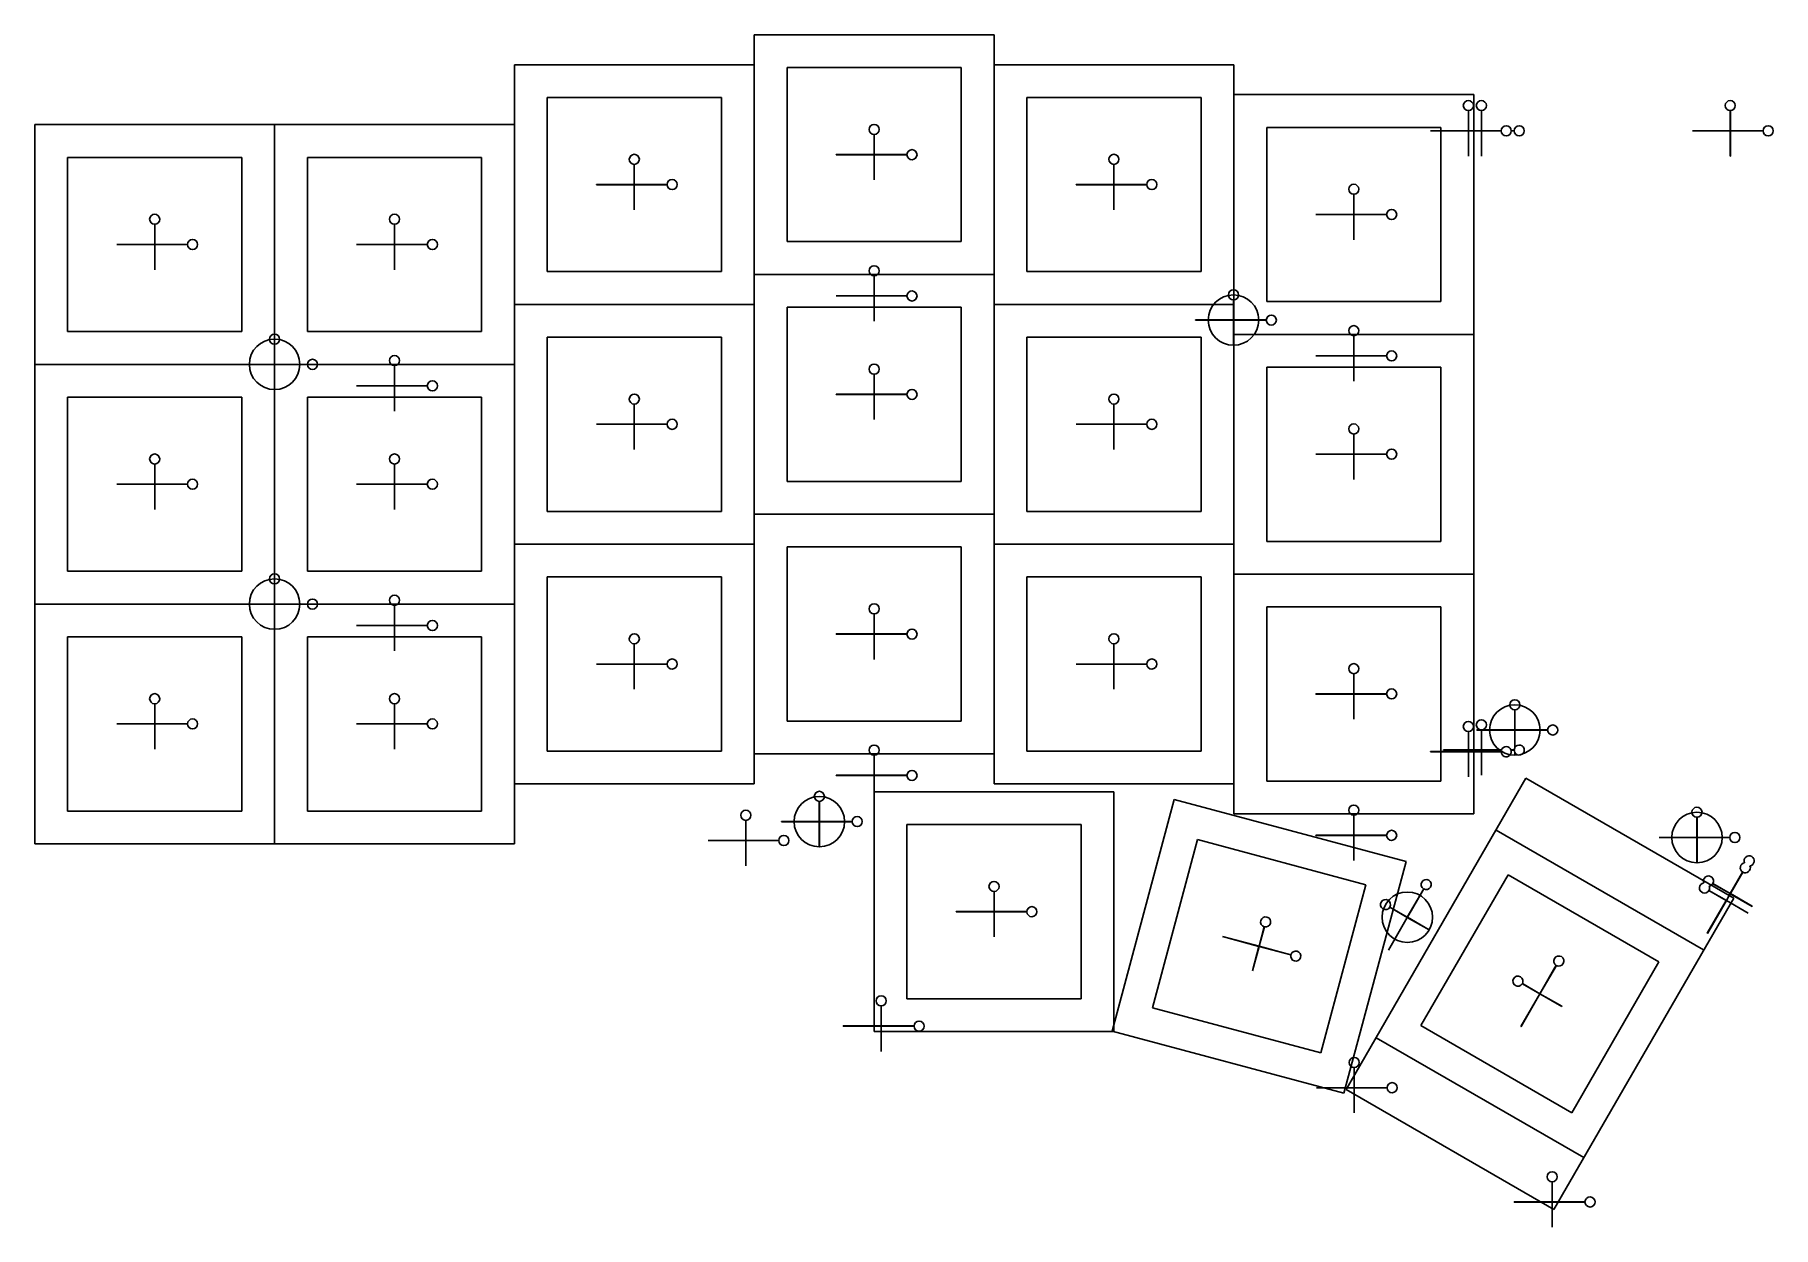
# Model space of a CAD drawing. Header units: millimetres. Extents: x 90 to 228, y -140 to -45.
import ezdxf

# ---------------------------------------------------------------- set-up
doc = ezdxf.new("R2010")
doc.units = ezdxf.units.MM

msp = doc.modelspace()

# ---------------------------------------------------------------- linework, layer by layer
for p, q in [((147.5, -104.75), (147.5, -45.38)), ((166.5, -45.38), (147.5, -45.38)), ((166.5, -104.75), (166.5, -45.38)), ((128.5, -109.5), (128.5, -47.75)), ((147.5, -47.75), (128.5, -47.75)), ((163.9, -47.98), (150.1, -47.98)), ((150.1, -47.98), (150.1, -61.77)), ((163.9, -61.77), (163.9, -47.98)), ((185.5, -47.75), (166.5, -47.75)), ((185.5, -107.12), (185.5, -47.75)), ((144.9, -50.35), (131.1, -50.35)), ((131.1, -50.35), (131.1, -64.15)), ((144.9, -64.15), (144.9, -50.35)), ((182.9, -50.35), (169.1, -50.35)), ((169.1, -50.35), (169.1, -64.15)), ((182.9, -64.15), (182.9, -50.35)), ((204.5, -50.12), (185.5, -50.12)), ((204.5, -107.12), (204.5, -50.12)), ((204.08, -51.39), (204.08, -52.98)), ((204.09, -52.98), (204.09, -51.39)), ((205.11, -51.39), (205.11, -52.98)), ((205.12, -52.98), (205.12, -51.39)), ((224.83, -51.39), (224.83, -52.98)), ((224.84, -52.98), (224.84, -51.39)), ((90.5, -109.5), (90.5, -52.5)), ((90.5, -52.5), (128.5, -52.5)), ((109.5, -109.5), (109.5, -52.5)), ((157, -54.87), (157, -53.27)), ((157, -53.27), (157, -54.87)), ((201.9, -52.73), (188.1, -52.73)), ((188.1, -52.73), (188.1, -66.53)), ((201.08, -52.98), (204.08, -52.98)), ((201.08, -52.98), (201.08, -52.99)), ((201.08, -52.99), (204.08, -52.99)), ((201.9, -66.53), (201.9, -52.73)), ((204.08, -52.99), (204.08, -54.99)), ((205.11, -52.98), (204.09, -52.98)), ((204.09, -52.99), (205.11, -52.99)), ((204.09, -54.99), (204.09, -52.99)), ((205.11, -52.99), (205.11, -54.99)), ((206.68, -52.98), (205.12, -52.98)), ((205.12, -52.99), (206.68, -52.99)), ((205.12, -54.99), (205.12, -52.99)), ((207.71, -52.98), (207.48, -52.98)), ((207.48, -52.99), (207.71, -52.99)), ((224.83, -52.98), (221.83, -52.98)), ((221.83, -52.98), (221.83, -52.99)), ((221.83, -52.99), (224.83, -52.99)), ((224.83, -52.99), (224.83, -54.99)), ((227.43, -52.98), (224.84, -52.98)), ((224.84, -52.99), (227.43, -52.99)), ((224.84, -54.99), (224.84, -52.99)), ((157, -54.87), (154, -54.87)), ((154, -54.87), (154, -54.88)), ((154, -54.88), (157, -54.88)), ((159.6, -54.87), (157, -54.87)), ((157, -54.88), (159.6, -54.88)), ((157, -56.88), (157, -54.88)), ((157, -54.88), (157, -56.88)), ((204.08, -54.99), (204.09, -54.99)), ((205.11, -54.99), (205.12, -54.99)), ((224.83, -54.99), (224.84, -54.99)), ((106.9, -55.1), (93.1, -55.1)), ((93.1, -55.1), (93.1, -68.9)), ((106.9, -68.9), (106.9, -55.1)), ((125.9, -55.1), (112.1, -55.1)), ((112.1, -55.1), (112.1, -68.9)), ((125.9, -68.9), (125.9, -55.1)), ((138, -57.24), (138, -55.65)), ((138, -55.65), (138, -57.24)), ((176, -57.24), (176, -55.65)), ((176, -55.65), (176, -57.24)), ((138, -57.24), (135, -57.24)), ((135, -57.24), (135, -57.26)), ((135, -57.26), (138, -57.26)), ((140.6, -57.24), (138, -57.24)), ((138, -57.26), (140.6, -57.26)), ((138, -59.25), (138, -57.26)), ((138, -57.26), (138, -59.25)), ((157, -56.88), (157, -56.88)), ((176, -57.24), (173, -57.24)), ((173, -57.24), (173, -57.26)), ((173, -57.26), (176, -57.26)), ((178.6, -57.24), (176, -57.24)), ((176, -57.26), (178.6, -57.26)), ((176, -59.25), (176, -57.26)), ((176, -57.26), (176, -59.25)), ((195, -59.62), (195, -58.02)), ((195, -58.02), (195, -59.62)), ((100, -61.99), (100, -60.4)), ((100, -60.4), (100, -61.99)), ((119, -61.99), (119, -60.4)), ((119, -60.4), (119, -61.99)), ((138, -59.25), (138, -59.25)), ((176, -59.25), (176, -59.25)), ((195, -59.62), (192, -59.62)), ((192, -59.62), (192, -59.63)), ((192, -59.63), (195, -59.63)), ((197.6, -59.62), (195, -59.62)), ((195, -59.63), (197.6, -59.63)), ((195, -61.62), (195, -59.63)), ((195, -59.63), (195, -61.62)), ((150.1, -61.77), (163.9, -61.77)), ((195, -61.62), (195, -61.62)), ((100, -61.99), (97, -61.99)), ((97, -61.99), (97, -62.01)), ((97, -62.01), (100, -62.01)), ((102.6, -61.99), (100, -61.99)), ((100, -62.01), (102.6, -62.01)), ((100, -64), (100, -62.01)), ((100, -62.01), (100, -64)), ((119, -61.99), (116, -61.99)), ((116, -61.99), (116, -62.01)), ((116, -62.01), (119, -62.01)), ((121.6, -61.99), (119, -61.99)), ((119, -62.01), (121.6, -62.01)), ((119, -64), (119, -62.01)), ((119, -62.01), (119, -64)), ((100, -64), (100, -64)), ((119, -64), (119, -64)), ((131.1, -64.15), (144.9, -64.15)), ((147.5, -64.38), (166.5, -64.38)), ((157, -66.07), (157, -64.47)), ((157, -64.47), (157, -66.07)), ((169.1, -64.15), (182.9, -64.15)), ((157, -66.07), (154, -66.07)), ((154, -66.07), (154, -66.08)), ((154, -66.08), (157, -66.08)), ((159.6, -66.07), (157, -66.07)), ((157, -66.08), (159.6, -66.08)), ((157, -68.08), (157, -66.08)), ((157, -66.08), (157, -68.08)), ((128.5, -66.75), (147.5, -66.75)), ((163.9, -66.97), (150.1, -66.97)), ((150.1, -66.97), (150.1, -80.78)), ((163.9, -80.78), (163.9, -66.97)), ((166.5, -66.75), (185.5, -66.75)), ((185.46, -66.39), (185.46, -67.98)), ((185.47, -67.98), (185.47, -66.39)), ((188.1, -66.53), (201.9, -66.53)), ((157, -68.08), (157, -68.08)), ((185.46, -67.98), (182.47, -67.98)), ((182.47, -67.98), (182.47, -67.99)), ((182.47, -67.99), (185.46, -67.99)), ((185.46, -67.99), (185.46, -69.99)), ((188.07, -67.98), (185.47, -67.98)), ((185.47, -67.99), (188.07, -67.99)), ((185.47, -69.99), (185.47, -67.99)), ((93.1, -68.9), (106.9, -68.9)), ((109.5, -71.5), (109.5, -69.9)), ((109.5, -69.9), (109.5, -71.5)), ((112.1, -68.9), (125.9, -68.9)), ((144.9, -69.35), (131.1, -69.35)), ((131.1, -69.35), (131.1, -83.15)), ((144.9, -83.15), (144.9, -69.35)), ((182.9, -69.35), (169.1, -69.35)), ((169.1, -69.35), (169.1, -83.15)), ((182.9, -83.15), (182.9, -69.35)), ((185.46, -69.99), (185.47, -69.99)), ((185.5, -69.12), (204.5, -69.12)), ((195, -70.82), (195, -69.22)), ((195, -69.22), (195, -70.82)), ((90.5, -71.5), (128.5, -71.5)), ((106.5, -71.5), (109.5, -71.5)), ((109.5, -71.5), (106.5, -71.5)), ((106.5, -71.5), (106.5, -71.5)), ((109.5, -71.5), (112.1, -71.5)), ((112.1, -71.5), (109.5, -71.5)), ((109.5, -73.5), (109.5, -71.5)), ((109.5, -71.5), (109.5, -73.5)), ((119, -73.19), (119, -71.6)), ((119, -71.6), (119, -73.19)), ((195, -70.82), (192, -70.82)), ((192, -70.82), (192, -70.83)), ((192, -70.83), (195, -70.83)), ((197.6, -70.82), (195, -70.82)), ((195, -70.83), (197.6, -70.83)), ((195, -72.83), (195, -70.83)), ((195, -70.83), (195, -72.83)), ((157, -73.87), (157, -72.27)), ((157, -72.27), (157, -73.87)), ((201.9, -71.72), (188.1, -71.72)), ((188.1, -71.72), (188.1, -85.53)), ((195, -72.83), (195, -72.83)), ((201.9, -85.53), (201.9, -71.72)), ((106.9, -74.1), (93.1, -74.1)), ((93.1, -74.1), (93.1, -87.9)), ((106.9, -87.9), (106.9, -74.1)), ((109.5, -73.5), (109.5, -73.5)), ((125.9, -74.1), (112.1, -74.1)), ((112.1, -74.1), (112.1, -87.9)), ((119, -73.19), (116, -73.19)), ((116, -73.19), (116, -73.2)), ((116, -73.2), (119, -73.2)), ((121.6, -73.19), (119, -73.19)), ((119, -73.2), (121.6, -73.2)), ((119, -75.2), (119, -73.2)), ((119, -73.2), (119, -75.2)), ((125.9, -87.9), (125.9, -74.1)), ((157, -73.87), (154, -73.87)), ((154, -73.87), (154, -73.88)), ((154, -73.88), (157, -73.88)), ((159.6, -73.87), (157, -73.87)), ((157, -73.88), (159.6, -73.88)), ((157, -75.88), (157, -73.88)), ((157, -73.88), (157, -75.88)), ((119, -75.2), (119, -75.2)), ((138, -76.25), (138, -74.65)), ((138, -74.65), (138, -76.25)), ((176, -76.25), (176, -74.65)), ((176, -74.65), (176, -76.25)), ((135, -76.25), (138, -76.25)), ((138, -76.25), (135, -76.25)), ((135, -76.25), (135, -76.25)), ((138, -76.25), (140.6, -76.25)), ((140.6, -76.25), (138, -76.25)), ((138, -78.25), (138, -76.25)), ((138, -76.25), (138, -78.25)), ((157, -75.88), (157, -75.88)), ((173, -76.25), (176, -76.25)), ((176, -76.25), (173, -76.25)), ((173, -76.25), (173, -76.25)), ((176, -76.25), (178.6, -76.25)), ((178.6, -76.25), (176, -76.25)), ((176, -78.25), (176, -76.25)), ((176, -76.25), (176, -78.25)), ((195, -78.62), (195, -77.02)), ((195, -77.02), (195, -78.62)), ((138, -78.25), (138, -78.25)), ((176, -78.25), (176, -78.25)), ((100, -81), (100, -79.4)), ((100, -79.4), (100, -81)), ((119, -81), (119, -79.4)), ((119, -79.4), (119, -81)), ((195, -78.62), (192, -78.62)), ((192, -78.62), (192, -78.63)), ((192, -78.63), (195, -78.63)), ((197.6, -78.62), (195, -78.62)), ((195, -78.63), (197.6, -78.63)), ((195, -80.62), (195, -78.63)), ((195, -78.63), (195, -80.62)), ((97, -81), (100, -81)), ((100, -81), (97, -81)), ((97, -81), (97, -81)), ((100, -81), (102.6, -81)), ((102.6, -81), (100, -81)), ((100, -83), (100, -81)), ((100, -81), (100, -83)), ((116, -81), (119, -81)), ((119, -81), (116, -81)), ((116, -81), (116, -81)), ((119, -81), (121.6, -81)), ((121.6, -81), (119, -81)), ((119, -83), (119, -81)), ((119, -81), (119, -83)), ((150.1, -80.78), (163.9, -80.78)), ((195, -80.62), (195, -80.62)), ((100, -83), (100, -83)), ((119, -83), (119, -83)), ((131.1, -83.15), (144.9, -83.15)), ((147.5, -83.38), (166.5, -83.38)), ((169.1, -83.15), (182.9, -83.15)), ((128.5, -85.75), (147.5, -85.75)), ((163.9, -85.97), (150.1, -85.97)), ((150.1, -85.97), (150.1, -99.78)), ((163.9, -99.78), (163.9, -85.97)), ((166.5, -85.75), (185.5, -85.75)), ((188.1, -85.53), (201.9, -85.53)), ((93.1, -87.9), (106.9, -87.9)), ((112.1, -87.9), (125.9, -87.9)), ((185.5, -88.12), (204.5, -88.12)), ((109.5, -90.5), (109.5, -88.9)), ((109.5, -88.9), (109.5, -90.5)), ((144.9, -88.35), (131.1, -88.35)), ((131.1, -88.35), (131.1, -102.15)), ((144.9, -102.15), (144.9, -88.35)), ((182.9, -88.35), (169.1, -88.35)), ((169.1, -88.35), (169.1, -102.15)), ((182.9, -102.15), (182.9, -88.35)), ((90.5, -90.5), (128.5, -90.5)), ((106.5, -90.5), (109.5, -90.5)), ((109.5, -90.5), (106.5, -90.5)), ((106.5, -90.5), (106.5, -90.5)), ((109.5, -90.5), (112.1, -90.5)), ((112.1, -90.5), (109.5, -90.5)), ((109.5, -92.5), (109.5, -90.5)), ((109.5, -90.5), (109.5, -92.5)), ((119, -92.19), (119, -90.6)), ((119, -90.6), (119, -92.19)), ((201.9, -90.72), (188.1, -90.72)), ((188.1, -90.72), (188.1, -104.53)), ((201.9, -104.53), (201.9, -90.72)), ((119, -92.19), (116, -92.19)), ((116, -92.19), (116, -92.2)), ((116, -92.2), (119, -92.2)), ((121.6, -92.19), (119, -92.19)), ((119, -92.2), (121.6, -92.2)), ((119, -94.2), (119, -92.2)), ((119, -92.2), (119, -94.2)), ((157, -92.87), (157, -91.27)), ((157, -91.27), (157, -92.87)), ((106.9, -93.1), (93.1, -93.1)), ((93.1, -93.1), (93.1, -106.9)), ((106.9, -106.9), (106.9, -93.1)), ((109.5, -92.5), (109.5, -92.5)), ((125.9, -93.1), (112.1, -93.1)), ((112.1, -93.1), (112.1, -106.9)), ((125.9, -106.9), (125.9, -93.1)), ((138, -95.25), (138, -93.65)), ((138, -93.65), (138, -95.25)), ((157, -92.87), (154, -92.87)), ((154, -92.87), (154, -92.88)), ((154, -92.88), (157, -92.88)), ((159.6, -92.87), (157, -92.87)), ((157, -92.88), (159.6, -92.88)), ((157, -94.88), (157, -92.88)), ((157, -92.88), (157, -94.88)), ((176, -95.25), (176, -93.65)), ((176, -93.65), (176, -95.25)), ((119, -94.2), (119, -94.2)), ((157, -94.88), (157, -94.88)), ((135, -95.25), (138, -95.25)), ((138, -95.25), (135, -95.25)), ((135, -95.25), (135, -95.25)), ((138, -95.25), (140.6, -95.25)), ((140.6, -95.25), (138, -95.25)), ((138, -97.25), (138, -95.25)), ((138, -95.25), (138, -97.25)), ((173, -95.25), (176, -95.25)), ((176, -95.25), (173, -95.25)), ((173, -95.25), (173, -95.25)), ((176, -95.25), (178.6, -95.25)), ((178.6, -95.25), (176, -95.25)), ((176, -97.25), (176, -95.25)), ((176, -95.25), (176, -97.25)), ((195, -97.62), (195, -96.02)), ((195, -96.02), (195, -97.62)), ((138, -97.25), (138, -97.25)), ((176, -97.25), (176, -97.25)), ((195, -97.62), (192, -97.62)), ((192, -97.62), (192, -97.63)), ((192, -97.63), (195, -97.63)), ((197.6, -97.62), (195, -97.62)), ((195, -97.63), (197.6, -97.63)), ((195, -99.62), (195, -97.63)), ((195, -97.63), (195, -99.62)), ((100, -100), (100, -98.4)), ((100, -98.4), (100, -100)), ((119, -100), (119, -98.4)), ((119, -98.4), (119, -100)), ((207.76, -98.88), (207.76, -100.47)), ((207.77, -100.47), (207.77, -98.88)), ((97, -100), (100, -100)), ((100, -100), (97, -100)), ((97, -100), (97, -100)), ((100, -100), (102.6, -100)), ((102.6, -100), (100, -100)), ((100, -102), (100, -100)), ((100, -100), (100, -102)), ((116, -100), (119, -100)), ((119, -100), (116, -100)), ((116, -100), (116, -100)), ((119, -100), (121.6, -100)), ((121.6, -100), (119, -100)), ((119, -102), (119, -100)), ((119, -100), (119, -102)), ((150.1, -99.78), (163.9, -99.78)), ((195, -99.62), (195, -99.62)), ((205.11, -100.47), (204.76, -100.47)), ((204.76, -100.47), (204.76, -100.48)), ((204.76, -100.48), (205.11, -100.48)), ((205.11, -100.47), (205.11, -100.47)), ((205.11, -100.48), (205.11, -102.06)), ((207.76, -100.47), (205.12, -100.47)), ((205.12, -100.47), (205.12, -100.47)), ((205.12, -100.48), (207.76, -100.48)), ((205.12, -102.06), (205.12, -100.48)), ((207.76, -100.48), (207.76, -101.88)), ((210.36, -100.47), (207.77, -100.47)), ((207.77, -100.48), (210.36, -100.48)), ((207.77, -101.86), (207.77, -100.48)), ((204.08, -100.6), (204.08, -102.06)), ((204.09, -102.06), (204.09, -100.6)), ((100, -102), (100, -102)), ((119, -102), (119, -102)), ((131.1, -102.15), (144.9, -102.15)), ((147.5, -102.38), (166.5, -102.38)), ((157, -104.07), (157, -102.47)), ((157, -102.47), (157, -104.07)), ((169.1, -102.15), (182.9, -102.15)), ((204.08, -102.19), (201.08, -102.19)), ((201.08, -102.19), (201.08, -102.2)), ((201.08, -102.2), (204.08, -102.2)), ((204.08, -102.06), (202.11, -102.06)), ((202.11, -102.06), (202.11, -102.07)), ((202.11, -102.07), (204.08, -102.07)), ((204.08, -102.07), (204.08, -102.19)), ((204.08, -102.2), (204.08, -104.2)), ((205.11, -102.06), (204.09, -102.06)), ((204.09, -102.07), (205.11, -102.07)), ((204.09, -102.19), (204.09, -102.07)), ((205.11, -102.19), (204.09, -102.19)), ((204.09, -102.2), (205.11, -102.2)), ((204.09, -104.2), (204.09, -102.2)), ((205.11, -102.07), (205.11, -102.19)), ((205.11, -102.2), (205.11, -104.07)), ((206.71, -102.06), (205.12, -102.06)), ((205.12, -102.07), (206.7, -102.07)), ((205.12, -102.19), (205.12, -102.07)), ((206.68, -102.19), (205.12, -102.19)), ((205.12, -102.2), (206.68, -102.2)), ((205.12, -104.07), (205.12, -102.2)), ((207.71, -102.06), (207.46, -102.06)), ((207.46, -102.07), (207.71, -102.07)), ((207.76, -102.25), (207.76, -102.48)), ((207.76, -102.48), (207.77, -102.48)), ((207.77, -102.48), (207.77, -102.27)), ((157, -104.07), (154, -104.07)), ((154, -104.07), (154, -104.08)), ((154, -104.08), (157, -104.08)), ((159.6, -104.07), (157, -104.07)), ((157, -104.08), (159.6, -104.08)), ((157, -106.08), (157, -104.08)), ((157, -104.08), (157, -106.08)), ((188.1, -104.53), (201.9, -104.53)), ((194.39, -128.98), (208.64, -104.3)), ((204.08, -104.2), (204.09, -104.2)), ((205.11, -104.07), (205.12, -104.07)), ((225.1, -113.8), (208.64, -104.3)), ((128.5, -104.75), (147.5, -104.75)), ((176, -105.38), (157, -105.38)), ((157, -105.38), (157, -124.38)), ((166.5, -104.75), (185.5, -104.75)), ((180.78, -105.99), (175.86, -124.34)), ((176, -124.38), (176, -105.38)), ((199.14, -110.91), (180.78, -105.99)), ((93.1, -106.9), (106.9, -106.9)), ((112.1, -106.9), (125.9, -106.9)), ((152.65, -106.14), (152.65, -107.73)), ((152.66, -107.73), (152.66, -106.14)), ((157, -106.08), (157, -106.08)), ((185.5, -107.12), (204.5, -107.12)), ((195, -108.82), (195, -107.22)), ((195, -107.22), (195, -108.82)), ((222.19, -107.39), (222.19, -108.99)), ((222.2, -108.99), (222.2, -107.39)), ((146.84, -109.23), (146.84, -107.64)), ((146.84, -107.64), (146.84, -109.23)), ((152.65, -107.73), (149.66, -107.73)), ((149.66, -107.73), (149.66, -107.75)), ((149.66, -107.75), (152.65, -107.75)), ((152.65, -107.75), (152.65, -109.74)), ((155.26, -107.73), (152.66, -107.73)), ((152.66, -107.75), (155.26, -107.75)), ((152.66, -109.74), (152.66, -107.75)), ((173.4, -107.97), (159.6, -107.97)), ((159.6, -107.97), (159.6, -121.78)), ((173.4, -121.78), (173.4, -107.97)), ((222.72, -117.91), (206.27, -108.41)), ((90.5, -109.5), (128.5, -109.5)), ((146.84, -109.23), (143.84, -109.23)), ((143.84, -109.23), (143.84, -109.25)), ((143.84, -109.25), (146.84, -109.25)), ((149.44, -109.23), (146.84, -109.23)), ((146.84, -109.25), (149.44, -109.25)), ((146.84, -111.24), (146.84, -109.25)), ((146.84, -109.25), (146.84, -111.24)), ((152.65, -109.74), (152.66, -109.74)), ((182.62, -109.17), (179.05, -122.5)), ((195.95, -112.75), (182.62, -109.17)), ((195, -108.82), (192, -108.82)), ((192, -108.82), (192, -108.83)), ((192, -108.83), (195, -108.83)), ((197.6, -108.82), (195, -108.82)), ((195, -108.83), (197.6, -108.83)), ((195, -110.83), (195, -108.83)), ((195, -108.83), (195, -110.83)), ((222.19, -108.99), (219.19, -108.99)), ((219.19, -108.99), (219.19, -109)), ((219.19, -109), (222.19, -109)), ((222.19, -109), (222.19, -111)), ((224.79, -108.99), (222.2, -108.99)), ((222.2, -109), (224.79, -109)), ((222.2, -111), (222.2, -109)), ((146.84, -111.24), (146.84, -111.24)), ((194.22, -129.26), (199.14, -110.91)), ((195, -110.83), (195, -110.83)), ((222.19, -111), (222.2, -111)), ((192.38, -126.08), (195.95, -112.75)), ((207.22, -111.96), (200.32, -123.91)), ((219.17, -118.86), (207.22, -111.96)), ((223.44, -112.66), (224.83, -113.45)), ((224.83, -113.44), (223.45, -112.65)), ((225.81, -111.74), (224.83, -113.44)), ((224.84, -113.45), (225.82, -111.75)), ((166.5, -114.87), (166.5, -113.27)), ((166.5, -113.27), (166.5, -114.87)), ((200.54, -113.07), (199.24, -115.32)), ((199.25, -115.32), (200.55, -113.07)), ((210.85, -138.48), (225.1, -113.8)), ((223.01, -116.59), (224.51, -114)), ((223.02, -116.6), (224.52, -114)), ((224.52, -113.99), (223.13, -113.19)), ((223.13, -113.2), (224.51, -114)), ((224.83, -113.45), (224.52, -113.99)), ((224.52, -113.99), (224.83, -113.46)), ((226.25, -114.99), (224.52, -113.99)), ((224.52, -114), (226.25, -115)), ((224.83, -113.46), (226.56, -114.46)), ((226.57, -114.45), (224.84, -113.45)), ((166.5, -114.87), (163.5, -114.87)), ((163.5, -114.87), (163.5, -114.88)), ((163.5, -114.88), (166.5, -114.88)), ((169.1, -114.87), (166.5, -114.87)), ((166.5, -114.88), (169.1, -114.88)), ((166.5, -116.88), (166.5, -114.88)), ((166.5, -114.88), (166.5, -116.88)), ((199.23, -115.33), (197.74, -117.92)), ((197.75, -117.92), (199.24, -115.33)), ((197.85, -114.53), (199.23, -115.33)), ((199.24, -115.32), (197.86, -114.52)), ((199.24, -115.33), (200.97, -116.33)), ((200.98, -116.32), (199.25, -115.32)), ((226.25, -115), (226.25, -114.99)), ((226.56, -114.46), (226.57, -114.45)), ((166.5, -116.88), (166.5, -116.88)), ((187.5, -117.62), (184.6, -116.84)), ((184.6, -116.84), (184.6, -116.85)), ((184.6, -116.85), (187.49, -117.63)), ((187.91, -116.08), (187.5, -117.62)), ((187.51, -117.62), (187.92, -116.08)), ((200.97, -116.33), (200.98, -116.32)), ((223.01, -116.59), (223.02, -116.6)), ((187.49, -117.63), (186.98, -119.56)), ((186.99, -119.56), (187.5, -117.63)), ((187.5, -117.63), (190.01, -118.3)), ((190.01, -118.29), (187.51, -117.62)), ((197.74, -117.92), (197.75, -117.92)), ((186.98, -119.56), (186.99, -119.56)), ((211.04, -119.13), (209.74, -121.38)), ((209.75, -121.39), (211.05, -119.14)), ((212.27, -130.81), (219.17, -118.86)), ((209.74, -121.38), (208.36, -120.58)), ((208.36, -120.59), (209.74, -121.39)), ((157.56, -123.94), (157.56, -122.35)), ((157.56, -122.35), (157.56, -123.94)), ((159.6, -121.78), (173.4, -121.78)), ((179.05, -122.5), (192.38, -126.08)), ((209.74, -121.39), (208.24, -123.98)), ((208.25, -123.99), (209.75, -121.4)), ((211.48, -122.38), (209.75, -121.39)), ((209.75, -121.4), (211.48, -122.39)), ((211.48, -122.39), (211.48, -122.38)), ((157.56, -123.94), (154.56, -123.94)), ((154.56, -123.94), (154.56, -123.95)), ((154.56, -123.95), (157.56, -123.95)), ((160.16, -123.94), (157.56, -123.94)), ((157.56, -123.95), (160.16, -123.95)), ((157.56, -125.95), (157.56, -123.95)), ((157.56, -123.95), (157.56, -125.95)), ((200.32, -123.91), (212.27, -130.81)), ((157, -124.38), (176, -124.38)), ((175.86, -124.34), (194.22, -129.26)), ((196.77, -124.87), (213.22, -134.37)), ((208.24, -123.98), (208.25, -123.99)), ((157.56, -125.95), (157.56, -125.95)), ((195.03, -127.23), (195.03, -128.83)), ((195.04, -128.83), (195.04, -127.23)), ((195.03, -128.83), (192.04, -128.83)), ((192.04, -128.83), (192.04, -128.84)), ((192.04, -128.84), (195.03, -128.84)), ((194.39, -128.98), (210.85, -138.48)), ((195.03, -128.84), (195.03, -130.83)), ((197.64, -128.83), (195.04, -128.83)), ((195.04, -128.84), (197.64, -128.84)), ((195.04, -130.83), (195.04, -128.84)), ((195.03, -130.83), (195.04, -130.83)), ((210.72, -136.29), (210.72, -137.89)), ((210.73, -137.89), (210.73, -136.29)), ((210.72, -137.89), (207.72, -137.89)), ((207.72, -137.89), (207.72, -137.9)), ((207.72, -137.9), (210.72, -137.9)), ((210.72, -137.9), (210.72, -139.89)), ((213.32, -137.89), (210.73, -137.89)), ((210.73, -137.9), (213.32, -137.9)), ((210.73, -139.89), (210.73, -137.9)), ((210.72, -139.89), (210.73, -139.89))]:
    msp.add_line(p, q)
for centre in [(185.47, -67.99), (109.5, -71.5), (109.5, -90.5), (207.76, -100.48), (152.66, -107.74), (222.19, -109), (199.24, -115.32)]:
    msp.add_circle(centre, 2)
for centre, start, end in [((204.08, -50.99), 270.7162, 629.2838), ((205.11, -50.99), 270.7162, 629.2838), ((224.83, -50.99), 270.7162, 629.2838), ((157, -52.88), 270.7162, 629.2838), ((207.08, -52.99), 360.7162, 539.2838), ((207.08, -52.99), 180.7162, 359.2838), ((208.11, -52.99), 180.7162, 539.2838), ((227.83, -52.99), 180.7162, 539.2838), ((138, -55.25), 270.7162, 629.2838), ((160, -54.88), 180.7162, 539.2838), ((176, -55.25), 270.7162, 629.2838), ((141, -57.25), 180.7162, 539.2838), ((179, -57.25), 180.7162, 539.2838), ((195, -57.62), 270.7162, 629.2838), ((198, -59.62), 180.7162, 539.2838), ((100, -60), 270.7162, 629.2838), ((119, -60), 270.7162, 629.2838), ((103, -62), 180.7162, 539.2838), ((122, -62), 180.7162, 539.2838), ((157, -64.08), 270.7162, 629.2838), ((160, -66.08), 180.7162, 539.2838), ((185.47, -65.99), 270.7162, 629.2838), ((188.47, -67.99), 180.7162, 539.2838), ((195, -68.83), 270.7162, 629.2838), ((109.5, -69.5), 270.7162, 629.2838), ((112.5, -71.5), 180.7162, 539.2838), ((119, -71.2), 270.7162, 629.2838), ((157, -71.88), 270.7162, 629.2838), ((198, -70.83), 180.7162, 539.2838), ((122, -73.2), 180.7162, 539.2838), ((138, -74.25), 270.7162, 629.2838), ((160, -73.88), 180.7162, 539.2838), ((176, -74.25), 270.7162, 629.2838), ((141, -76.25), 180.7162, 539.2838), ((179, -76.25), 180.7162, 539.2838), ((195, -76.62), 270.7162, 629.2838), ((198, -78.62), 180.7162, 539.2838), ((100, -79), 270.7162, 629.2838), ((119, -79), 270.7162, 629.2838), ((103, -81), 180.7162, 539.2838), ((122, -81), 180.7162, 539.2838), ((109.5, -88.5), 270.7162, 629.2838), ((112.5, -90.5), 180.7162, 539.2838), ((119, -90.2), 270.7162, 629.2838), ((157, -90.88), 270.7162, 629.2838), ((122, -92.2), 180.7162, 539.2838), ((138, -93.25), 270.7162, 629.2838), ((160, -92.88), 180.7162, 539.2838), ((176, -93.25), 270.7162, 629.2838), ((141, -95.25), 180.7162, 539.2838), ((179, -95.25), 180.7162, 539.2838), ((195, -95.62), 270.7162, 629.2838), ((100, -98), 270.7162, 629.2838), ((119, -98), 270.7162, 629.2838), ((198, -97.62), 180.7162, 539.2838), ((207.76, -98.48), 270.7162, 629.2838), ((103, -100), 180.7162, 539.2838), ((122, -100), 180.7162, 539.2838), ((204.08, -100.2), 270.7162, 629.2838), ((205.11, -100.07), 270.7162, 629.2838), ((210.76, -100.48), 180.7162, 539.2838), ((157, -102.08), 270.7162, 629.2838), ((207.08, -102.2), 380.1498, 519.8502), ((208.11, -102.07), 512.8732, 539.2838), ((208.11, -102.07), 210.1173, 509.8827), ((207.08, -102.2), 161.3687, 179.2838), ((207.08, -102.2), 180.7162, 378.6313), ((208.11, -102.07), 180.7162, 207.1268), ((160, -104.08), 180.7162, 539.2838), ((152.66, -105.74), 270.7162, 629.2838), ((146.84, -107.24), 270.7162, 629.2838), ((155.66, -107.74), 180.7162, 539.2838), ((195, -106.83), 270.7162, 629.2838), ((222.19, -107), 270.7162, 629.2838), ((198, -108.83), 180.7162, 539.2838), ((225.19, -109), 180.7162, 539.2838), ((149.84, -109.24), 180.7162, 539.2838), ((226.02, -111.4), 458.0475, 599.2838), ((226.02, -111.4), 240.7162, 381.9525), ((226.33, -110.85), 278.0475, 561.9525), ((166.5, -112.88), 270.7162, 629.2838), ((200.74, -112.73), 240.7162, 599.2838), ((222.79, -113), 458.0475, 689.2838), ((223.1, -112.45), 330.7162, 561.9525), ((222.79, -113), 330.7162, 381.9525), ((223.1, -112.45), 638.0475, 689.2838), ((197.51, -114.32), 330.7162, 689.2838), ((169.5, -114.88), 180.7162, 539.2838), ((188.02, -115.69), 255.7162, 614.2838), ((190.4, -118.4), 165.7162, 524.2838), ((211.25, -118.79), 240.7162, 599.2838), ((208.01, -120.39), 330.7162, 689.2838), ((157.56, -121.95), 270.7162, 629.2838), ((160.56, -123.95), 180.7162, 539.2838), ((195.04, -126.83), 270.7162, 629.2838), ((198.04, -128.83), 180.7162, 539.2838), ((210.72, -135.89), 270.7162, 629.2838), ((213.72, -137.89), 180.7162, 539.2838)]:
    msp.add_arc(centre, 0.4, start, end)

doc.saveas('drawing.dxf')
